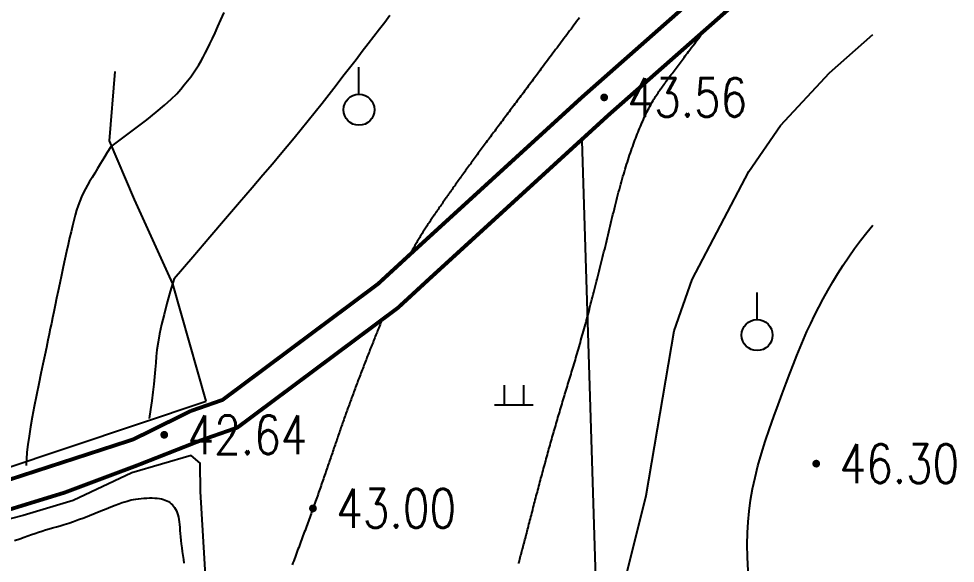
# Model space of a CAD drawing. Extents: x 39624947 to 39626627, y 3418539 to 3418836.
# Drawn here: x 39626517.46 to 39626565.72, y 3418741.25 to 3418769.32 of the extents above; entities that cross this region are included whole.
import ezdxf
from ezdxf.enums import TextEntityAlignment as Align

# ---------------------------------------------------------------- set-up
doc = ezdxf.new("R2010")
doc.units = 0
doc.layers.get('0').update_dxf_attribs({"linetype": 'CONTINUOUS'})
for name, color, linetype in [('DLSS', 4, 'CONTINUOUS'), ('GCD', 7, 'CONTINUOUS'), ('PUB_WALL', 9, 'CONTINUOUS')]:
    doc.layers.add(name, color=color, linetype=linetype)
doc.styles.add('HZ', font='rs.shx', dxfattribs={"width": 0.8, "bigfont": 'hztxt.shx'})

# ---------------------------------------------------------------- blocks, each defined once
blk = doc.blocks.new('GC125')
blk.add_line((0, 0.8), (0, 2.2))
blk.add_circle((0, 0), 0.8)
blk = doc.blocks.new('GC119')
for p, q in [((-0.5, 1), (-0.5, 0)), ((0.5, 1), (0.5, 0)), ((-1, 0), (1, 0))]:
    blk.add_line(p, q)
blk = doc.blocks.new('GC200')
at = {"linetype": 'Continuous', "const_width": 0.2, "flags": 128}
blk.add_lwpolyline([(-0.1, 0, 1), (0.1, 0, 1)], format="xyb", close=True, dxfattribs=at)
blk = doc.blocks.new('333377777')
at = {"layer": 'PUB_WALL', "color": 252, "ltscale": 0.01}
for points, elevation in [([(39623270.293, 3417566.945), (39623270.978, 3417567.446), (39623271.597, 3417567.911), (39623272.148, 3417568.337), (39623272.632, 3417568.727), (39623273.049, 3417569.078), (39623273.4, 3417569.393), (39623273.683, 3417569.669), (39623273.9, 3417569.908), (39623274.078, 3417570.127), (39623274.247, 3417570.342), (39623274.405, 3417570.553), (39623274.554, 3417570.761), (39623274.693, 3417570.965), (39623274.822, 3417571.166), (39623274.941, 3417571.363), (39623275.05, 3417571.556), (39623275.159, 3417571.76), (39623275.274, 3417571.988), (39623275.397, 3417572.24), (39623275.528, 3417572.516), (39623275.666, 3417572.817), (39623275.812, 3417573.141), (39623275.965, 3417573.491), (39623276.126, 3417573.864)], 41), ([(39623273.546, 3417560.149), (39623274.512, 3417561.271), (39623275.397, 3417562.3), (39623276.202, 3417563.238), (39623276.926, 3417564.082), (39623277.569, 3417564.835), (39623278.131, 3417565.495), (39623278.613, 3417566.063), (39623279.013, 3417566.538), (39623279.374, 3417566.97), (39623279.734, 3417567.406), (39623280.095, 3417567.847), (39623280.456, 3417568.292), (39623280.816, 3417568.741), (39623281.177, 3417569.195), (39623281.538, 3417569.654), (39623281.898, 3417570.117), (39623282.253, 3417570.575), (39623282.596, 3417571.018), (39623282.927, 3417571.447), (39623283.246, 3417571.861), (39623283.553, 3417572.261), (39623283.848, 3417572.645), (39623284.131, 3417573.016), (39623284.403, 3417573.371), (39623284.674, 3417573.733)], 42), ([(39623294.437, 3417573.592), (39623294.365, 3417573.494), (39623294.293, 3417573.397), (39623294.221, 3417573.3), (39623294.148, 3417573.203), (39623294.076, 3417573.106), (39623294.003, 3417573.008), (39623293.93, 3417572.911), (39623293.857, 3417572.813), (39623293.784, 3417572.716), (39623293.711, 3417572.619), (39623293.639, 3417572.522), (39623293.567, 3417572.426), (39623293.495, 3417572.33), (39623293.424, 3417572.235), (39623293.353, 3417572.14), (39623293.282, 3417572.045), (39623293.211, 3417571.951), (39623293.141, 3417571.857), (39623293.071, 3417571.764), (39623293.002, 3417571.671), (39623292.932, 3417571.578), (39623292.863, 3417571.486), (39623292.795, 3417571.394), (39623292.726, 3417571.303), (39623292.658, 3417571.212), (39623292.59, 3417571.121), (39623292.523, 3417571.031), (39623292.456, 3417570.941), (39623292.389, 3417570.852), (39623292.322, 3417570.763), (39623292.256, 3417570.674), (39623292.19, 3417570.586), (39623292.124, 3417570.499), (39623292.059, 3417570.411), (39623291.994, 3417570.324), (39623291.929, 3417570.238), (39623291.865, 3417570.152), (39623291.8, 3417570.066), (39623291.737, 3417569.98), (39623291.673, 3417569.896), (39623291.61, 3417569.811), (39623291.547, 3417569.727), (39623291.484, 3417569.643), (39623291.422, 3417569.56), (39623291.36, 3417569.477), (39623291.298, 3417569.394), (39623291.237, 3417569.312), (39623291.175, 3417569.23), (39623291.115, 3417569.149), (39623291.054, 3417569.068), (39623290.994, 3417568.988), (39623290.934, 3417568.907), (39623290.874, 3417568.828), (39623290.815, 3417568.748), (39623290.756, 3417568.67), (39623290.697, 3417568.591), (39623290.639, 3417568.513), (39623290.581, 3417568.435), (39623290.523, 3417568.358), (39623290.465, 3417568.281), (39623290.408, 3417568.204), (39623290.351, 3417568.128), (39623290.295, 3417568.053), (39623290.238, 3417567.977), (39623290.182, 3417567.902), (39623290.127, 3417567.828), (39623290.071, 3417567.753), (39623290.016, 3417567.679), (39623289.961, 3417567.606), (39623289.907, 3417567.533), (39623289.852, 3417567.46), (39623289.798, 3417567.387), (39623289.744, 3417567.314), (39623289.691, 3417567.242), (39623289.637, 3417567.17), (39623289.584, 3417567.099), (39623289.531, 3417567.027), (39623289.479, 3417566.956), (39623289.426, 3417566.885), (39623289.374, 3417566.815), (39623289.322, 3417566.744), (39623289.27, 3417566.674), (39623289.219, 3417566.604), (39623289.168, 3417566.534), (39623289.117, 3417566.465), (39623289.066, 3417566.396), (39623289.015, 3417566.327), (39623288.965, 3417566.258), (39623288.915, 3417566.189), (39623288.865, 3417566.121), (39623288.816, 3417566.053), (39623288.766, 3417565.986), (39623288.717, 3417565.918), (39623288.669, 3417565.851), (39623288.62, 3417565.784), (39623288.572, 3417565.717), (39623288.524, 3417565.65), (39623288.476, 3417565.584), (39623288.428, 3417565.518), (39623288.381, 3417565.452), (39623288.333, 3417565.387), (39623288.287, 3417565.322), (39623288.24, 3417565.257), (39623288.193, 3417565.192), (39623288.147, 3417565.127), (39623288.101, 3417565.063), (39623288.056, 3417564.999), (39623288.01, 3417564.935), (39623287.965, 3417564.871), (39623287.92, 3417564.808), (39623287.875, 3417564.745), (39623287.831, 3417564.682), (39623287.786, 3417564.62), (39623287.742, 3417564.557), (39623287.699, 3417564.495), (39623287.655, 3417564.433), (39623287.612, 3417564.372), (39623287.569, 3417564.31), (39623287.526, 3417564.249), (39623287.483, 3417564.188), (39623287.441, 3417564.128), (39623287.399, 3417564.067), (39623287.357, 3417564.007), (39623287.315, 3417563.947), (39623287.274, 3417563.888), (39623287.232, 3417563.828), (39623287.192, 3417563.769), (39623287.151, 3417563.71), (39623287.11, 3417563.651), (39623287.07, 3417563.593), (39623287.031, 3417563.535), (39623286.991, 3417563.477), (39623286.952, 3417563.419), (39623286.913, 3417563.362), (39623286.874, 3417563.305), (39623286.836, 3417563.248), (39623286.798, 3417563.191), (39623286.76, 3417563.135), (39623286.723, 3417563.079), (39623286.686, 3417563.023), (39623286.65, 3417562.968), (39623286.613, 3417562.912), (39623286.578, 3417562.858), (39623286.542, 3417562.803), (39623286.507, 3417562.748), (39623286.472, 3417562.694), (39623286.438, 3417562.64), (39623286.404, 3417562.587), (39623286.37, 3417562.533), (39623286.337, 3417562.48), (39623286.304, 3417562.427), (39623286.271, 3417562.375), (39623286.239, 3417562.323), (39623286.207, 3417562.271), (39623286.176, 3417562.219), (39623286.144, 3417562.167), (39623286.114, 3417562.116), (39623286.083, 3417562.065), (39623286.053, 3417562.015), (39623286.023, 3417561.964), (39623285.992, 3417561.911), (39623285.958, 3417561.852), (39623285.922, 3417561.788), (39623285.882, 3417561.718), (39623285.839, 3417561.641), (39623285.793, 3417561.56), (39623285.744, 3417561.472), (39623285.692, 3417561.379)], 43), ([(39623296.144, 3417542.016), (39623297.883, 3417548.962), (39623299.324, 3417557.456), (39623300.252, 3417560.103), (39623303.173, 3417565.67), (39623304.799, 3417568.031), (39623307.318, 3417570.747), (39623309.555, 3417572.736)], 45), ([(39623275.208, 3417553.825), (39623273.481, 3417559.88), (39623271.507, 3417564.227), (39623270.227, 3417567.253), (39623270.509, 3417570.82)], 51.487), ([(39623294.558, 3417567.264), (39623295.314, 3417543.064)], 51.487), ([(39623303.13, 3417545.092), (39623303.095, 3417545.784), (39623303.083, 3417546.435), (39623303.093, 3417547.044), (39623303.125, 3417547.611), (39623303.181, 3417548.164), (39623303.26, 3417548.73), (39623303.363, 3417549.309), (39623303.489, 3417549.901), (39623303.639, 3417550.506), (39623303.813, 3417551.125), (39623304.01, 3417551.756), (39623304.231, 3417552.4), (39623304.459, 3417553.036), (39623304.679, 3417553.64), (39623304.89, 3417554.212), (39623305.092, 3417554.753), (39623305.285, 3417555.263), (39623305.47, 3417555.741), (39623305.646, 3417556.188), (39623305.813, 3417556.603), (39623305.981, 3417557.006), (39623306.162, 3417557.414), (39623306.354, 3417557.827), (39623306.558, 3417558.246), (39623306.773, 3417558.67), (39623307, 3417559.099), (39623307.239, 3417559.534), (39623307.49, 3417559.974), (39623307.752, 3417560.414), (39623308.027, 3417560.847), (39623308.313, 3417561.275), (39623308.612, 3417561.696), (39623308.922, 3417562.111), (39623309.244, 3417562.52), (39623309.555, 3417562.894)], 97.487), ([(39623261.038, 3417548.763), (39623264.589, 3417550.275), (39623275.208, 3417553.825)], 51.487), ([(39623270.484, 3417515.443), (39623270.204, 3417516.673), (39623269.763, 3417520.726), (39623270.085, 3417526.338), (39623270.419, 3417526.865), (39623271.421, 3417527.145), (39623271.917, 3417527.432), (39623273.437, 3417533.103), (39623273.542, 3417534.334), (39623273.282, 3417534.646), (39623272.092, 3417535.167), (39623270.772, 3417537.251), (39623270.547, 3417537.859), (39623270.54, 3417539.969), (39623270.595, 3417540.446), (39623275.001, 3417541.646), (39623275.321, 3417542.27), (39623274.904, 3417549.17), (39623274.888, 3417550.629), (39623274.422, 3417551.033), (39623271.371, 3417550.129), (39623268.353, 3417548.704), (39623265.769, 3417547.933), (39623257.555, 3417545.817)], 51.487)]:
    blk.add_lwpolyline(points, dxfattribs=dict(at, elevation=elevation))
for points in [[(39623291.304, 3417545.462), (39623291.325, 3417545.539), (39623291.346, 3417545.616), (39623291.366, 3417545.694), (39623291.387, 3417545.772), (39623291.408, 3417545.851), (39623291.43, 3417545.931), (39623291.451, 3417546.012), (39623291.473, 3417546.093), (39623291.494, 3417546.175), (39623291.516, 3417546.258), (39623291.538, 3417546.341), (39623291.56, 3417546.425), (39623291.583, 3417546.51), (39623291.605, 3417546.596), (39623291.628, 3417546.682), (39623291.65, 3417546.769), (39623291.673, 3417546.856), (39623291.696, 3417546.945), (39623291.72, 3417547.034), (39623291.743, 3417547.123), (39623291.767, 3417547.214), (39623291.79, 3417547.305), (39623291.814, 3417547.396), (39623291.838, 3417547.489), (39623291.862, 3417547.582), (39623291.887, 3417547.676), (39623291.911, 3417547.77), (39623291.936, 3417547.866), (39623291.961, 3417547.962), (39623291.986, 3417548.058), (39623292.011, 3417548.155), (39623292.036, 3417548.253), (39623292.061, 3417548.352), (39623292.087, 3417548.45), (39623292.113, 3417548.549), (39623292.138, 3417548.648), (39623292.164, 3417548.748), (39623292.19, 3417548.848), (39623292.216, 3417548.948), (39623292.242, 3417549.049), (39623292.269, 3417549.149), (39623292.295, 3417549.25), (39623292.321, 3417549.351), (39623292.348, 3417549.451), (39623292.375, 3417549.552), (39623292.401, 3417549.652), (39623292.428, 3417549.753), (39623292.455, 3417549.854), (39623292.482, 3417549.954), (39623292.509, 3417550.055), (39623292.536, 3417550.156), (39623292.563, 3417550.257), (39623292.591, 3417550.357), (39623292.618, 3417550.458), (39623292.646, 3417550.559), (39623292.673, 3417550.66), (39623292.701, 3417550.761), (39623292.729, 3417550.861), (39623292.757, 3417550.962), (39623292.785, 3417551.063), (39623292.813, 3417551.164), (39623292.841, 3417551.265), (39623292.869, 3417551.366), (39623292.897, 3417551.467), (39623292.925, 3417551.568), (39623292.954, 3417551.669), (39623292.982, 3417551.77), (39623293.011, 3417551.871), (39623293.04, 3417551.972), (39623293.069, 3417552.073), (39623293.097, 3417552.174), (39623293.126, 3417552.275), (39623293.156, 3417552.376), (39623293.185, 3417552.477), (39623293.214, 3417552.578), (39623293.243, 3417552.679), (39623293.273, 3417552.781), (39623293.302, 3417552.882), (39623293.332, 3417552.983), (39623293.361, 3417553.084), (39623293.391, 3417553.185), (39623293.421, 3417553.287), (39623293.451, 3417553.388), (39623293.481, 3417553.489), (39623293.511, 3417553.59), (39623293.541, 3417553.692), (39623293.571, 3417553.793), (39623293.602, 3417553.894), (39623293.632, 3417553.996), (39623293.663, 3417554.097), (39623293.693, 3417554.198), (39623293.724, 3417554.3), (39623293.755, 3417554.401), (39623293.786, 3417554.503), (39623293.817, 3417554.604), (39623293.848, 3417554.706), (39623293.879, 3417554.808), (39623293.91, 3417554.91), (39623293.941, 3417555.013), (39623293.973, 3417555.117), (39623294.004, 3417555.22), (39623294.036, 3417555.324), (39623294.067, 3417555.429), (39623294.099, 3417555.534), (39623294.131, 3417555.64), (39623294.163, 3417555.747), (39623294.195, 3417555.854), (39623294.227, 3417555.963), (39623294.259, 3417556.072), (39623294.291, 3417556.182), (39623294.323, 3417556.293), (39623294.355, 3417556.404), (39623294.387, 3417556.517), (39623294.42, 3417556.63), (39623294.452, 3417556.744), (39623294.485, 3417556.859), (39623294.517, 3417556.974), (39623294.55, 3417557.091), (39623294.583, 3417557.208), (39623294.616, 3417557.326), (39623294.648, 3417557.445), (39623294.681, 3417557.564), (39623294.714, 3417557.685), (39623294.748, 3417557.806), (39623294.781, 3417557.928), (39623294.814, 3417558.051), (39623294.847, 3417558.175), (39623294.881, 3417558.299), (39623294.914, 3417558.424), (39623294.948, 3417558.55), (39623294.981, 3417558.677), (39623295.015, 3417558.805), (39623295.049, 3417558.933), (39623295.082, 3417559.063), (39623295.116, 3417559.193), (39623295.15, 3417559.324), (39623295.184, 3417559.455), (39623295.218, 3417559.588), (39623295.252, 3417559.721), (39623295.287, 3417559.855), (39623295.321, 3417559.99), (39623295.355, 3417560.126), (39623295.39, 3417560.263), (39623295.424, 3417560.4), (39623295.459, 3417560.538), (39623295.493, 3417560.677), (39623295.528, 3417560.817), (39623295.563, 3417560.957), (39623295.598, 3417561.099), (39623295.633, 3417561.241), (39623295.668, 3417561.384), (39623295.703, 3417561.527), (39623295.738, 3417561.672), (39623295.773, 3417561.817), (39623295.808, 3417561.964), (39623295.844, 3417562.111), (39623295.879, 3417562.258), (39623295.915, 3417562.407), (39623295.95, 3417562.556), (39623295.986, 3417562.706), (39623296.022, 3417562.855), (39623296.057, 3417563.004), (39623296.093, 3417563.153), (39623296.129, 3417563.301), (39623296.165, 3417563.449), (39623296.202, 3417563.597), (39623296.238, 3417563.744), (39623296.274, 3417563.89), (39623296.311, 3417564.035), (39623296.347, 3417564.178), (39623296.384, 3417564.32), (39623296.421, 3417564.461), (39623296.458, 3417564.6), (39623296.495, 3417564.737), (39623296.532, 3417564.873), (39623296.569, 3417565.008), (39623296.607, 3417565.141), (39623296.644, 3417565.272), (39623296.682, 3417565.402), (39623296.719, 3417565.531), (39623296.757, 3417565.658), (39623296.795, 3417565.784), (39623296.833, 3417565.908), (39623296.871, 3417566.03), (39623296.91, 3417566.152), (39623296.948, 3417566.271), (39623296.987, 3417566.389), (39623297.025, 3417566.506), (39623297.064, 3417566.621), (39623297.103, 3417566.735), (39623297.142, 3417566.848), (39623297.181, 3417566.958), (39623297.22, 3417567.068), (39623297.259, 3417567.176), (39623297.298, 3417567.282), (39623297.338, 3417567.387), (39623297.377, 3417567.49), (39623297.417, 3417567.592), (39623297.457, 3417567.693), (39623297.497, 3417567.791), (39623297.537, 3417567.889), (39623297.577, 3417567.985), (39623297.617, 3417568.079), (39623297.658, 3417568.172), (39623297.698, 3417568.264), (39623297.739, 3417568.354), (39623297.779, 3417568.443), (39623297.82, 3417568.53), (39623297.861, 3417568.615), (39623297.902, 3417568.7), (39623297.943, 3417568.782), (39623297.985, 3417568.863), (39623298.026, 3417568.943), (39623298.067, 3417569.021), (39623298.109, 3417569.098), (39623298.151, 3417569.173), (39623298.193, 3417569.247), (39623298.234, 3417569.319), (39623298.276, 3417569.39), (39623298.319, 3417569.46), (39623298.361, 3417569.527), (39623298.403, 3417569.594), (39623298.446, 3417569.659), (39623298.488, 3417569.723), (39623298.531, 3417569.786), (39623298.575, 3417569.849), (39623298.618, 3417569.912), (39623298.662, 3417569.974), (39623298.706, 3417570.035), (39623298.75, 3417570.096), (39623298.795, 3417570.157), (39623298.84, 3417570.218), (39623298.885, 3417570.279), (39623298.931, 3417570.341), (39623298.978, 3417570.403), (39623299.024, 3417570.466), (39623299.072, 3417570.53), (39623299.119, 3417570.594), (39623299.168, 3417570.658), (39623299.216, 3417570.723), (39623299.265, 3417570.789), (39623299.315, 3417570.855), (39623299.365, 3417570.922), (39623299.415, 3417570.99), (39623299.466, 3417571.057), (39623299.518, 3417571.126), (39623299.569, 3417571.195), (39623299.622, 3417571.265), (39623299.674, 3417571.335), (39623299.728, 3417571.405), (39623299.781, 3417571.477), (39623299.835, 3417571.548), (39623299.89, 3417571.621), (39623299.945, 3417571.694), (39623300, 3417571.767), (39623300.06, 3417571.846), (39623300.127, 3417571.935), (39623300.203, 3417572.035), (39623300.286, 3417572.144), (39623300.377, 3417572.265), (39623300.476, 3417572.395), (39623300.583, 3417572.536), (39623300.697, 3417572.687)], [(39623270.293, 3417566.945), (39623270.105, 3417566.64), (39623269.928, 3417566.351), (39623269.761, 3417566.079), (39623269.605, 3417565.823), (39623269.459, 3417565.584), (39623269.324, 3417565.361), (39623269.199, 3417565.154), (39623269.085, 3417564.964), (39623268.978, 3417564.776), (39623268.877, 3417564.577), (39623268.781, 3417564.367), (39623268.691, 3417564.145), (39623268.606, 3417563.913), (39623268.526, 3417563.669), (39623268.452, 3417563.414), (39623268.383, 3417563.147), (39623268.315, 3417562.865), (39623268.244, 3417562.563), (39623268.169, 3417562.241), (39623268.092, 3417561.899), (39623268.011, 3417561.537), (39623267.927, 3417561.155), (39623267.84, 3417560.752), (39623267.749, 3417560.33), (39623267.659, 3417559.909), (39623267.575, 3417559.509), (39623267.495, 3417559.131), (39623267.42, 3417558.775), (39623267.35, 3417558.441), (39623267.285, 3417558.129), (39623267.225, 3417557.838), (39623267.17, 3417557.569), (39623267.113, 3417557.29), (39623267.047, 3417556.968), (39623266.972, 3417556.603), (39623266.888, 3417556.196), (39623266.795, 3417555.746), (39623266.692, 3417555.253), (39623266.581, 3417554.717), (39623266.46, 3417554.139), (39623266.343, 3417553.558), (39623266.239, 3417553.013), (39623266.15, 3417552.506), (39623266.075, 3417552.034), (39623266.015, 3417551.6), (39623265.969, 3417551.202), (39623265.937, 3417550.841), (39623265.92, 3417550.517)], [(39623273.546, 3417560.149), (39623273.352, 3417559.487), (39623273.18, 3417558.87), (39623273.031, 3417558.3), (39623272.906, 3417557.776), (39623272.803, 3417557.297), (39623272.724, 3417556.864), (39623272.668, 3417556.477), (39623272.635, 3417556.137), (39623272.61, 3417555.808), (39623272.58, 3417555.459), (39623272.543, 3417555.09), (39623272.5, 3417554.699), (39623272.451, 3417554.288), (39623272.396, 3417553.856), (39623272.334, 3417553.404), (39623272.267, 3417552.931)], [(39623284.264, 3417558.03), (39623284.229, 3417557.943), (39623284.195, 3417557.858), (39623284.162, 3417557.775), (39623284.129, 3417557.693), (39623284.098, 3417557.614), (39623284.067, 3417557.537), (39623284.037, 3417557.462), (39623284.008, 3417557.388), (39623283.979, 3417557.315), (39623283.95, 3417557.242), (39623283.92, 3417557.168), (39623283.89, 3417557.093), (39623283.86, 3417557.018), (39623283.83, 3417556.942), (39623283.8, 3417556.866), (39623283.769, 3417556.789), (39623283.738, 3417556.711), (39623283.708, 3417556.634), (39623283.677, 3417556.555), (39623283.645, 3417556.477), (39623283.614, 3417556.398), (39623283.583, 3417556.319), (39623283.552, 3417556.24), (39623283.52, 3417556.16), (39623283.489, 3417556.08), (39623283.458, 3417556), (39623283.427, 3417555.92), (39623283.395, 3417555.84), (39623283.364, 3417555.76), (39623283.333, 3417555.68), (39623283.302, 3417555.6), (39623283.271, 3417555.52), (39623283.241, 3417555.44), (39623283.21, 3417555.36), (39623283.179, 3417555.28), (39623283.148, 3417555.2), (39623283.118, 3417555.12), (39623283.088, 3417555.04), (39623283.057, 3417554.96), (39623283.027, 3417554.88), (39623282.997, 3417554.8), (39623282.966, 3417554.719), (39623282.936, 3417554.639), (39623282.906, 3417554.559), (39623282.876, 3417554.479), (39623282.846, 3417554.399), (39623282.817, 3417554.318), (39623282.787, 3417554.238), (39623282.757, 3417554.158), (39623282.728, 3417554.077), (39623282.698, 3417553.997), (39623282.669, 3417553.917), (39623282.639, 3417553.836), (39623282.61, 3417553.756), (39623282.581, 3417553.676), (39623282.551, 3417553.595), (39623282.522, 3417553.515), (39623282.493, 3417553.434), (39623282.464, 3417553.354), (39623282.435, 3417553.273), (39623282.407, 3417553.193), (39623282.378, 3417553.112), (39623282.349, 3417553.032), (39623282.321, 3417552.951), (39623282.292, 3417552.871), (39623282.264, 3417552.79), (39623282.235, 3417552.709), (39623282.207, 3417552.629), (39623282.179, 3417552.548), (39623282.15, 3417552.467), (39623282.122, 3417552.387), (39623282.094, 3417552.306), (39623282.066, 3417552.225), (39623282.038, 3417552.145), (39623282.011, 3417552.064), (39623281.983, 3417551.983), (39623281.955, 3417551.902), (39623281.928, 3417551.822), (39623281.9, 3417551.741), (39623281.873, 3417551.66), (39623281.845, 3417551.579), (39623281.818, 3417551.498), (39623281.79, 3417551.417), (39623281.762, 3417551.335), (39623281.735, 3417551.254), (39623281.707, 3417551.172), (39623281.679, 3417551.09), (39623281.652, 3417551.008), (39623281.624, 3417550.925), (39623281.595, 3417550.843), (39623281.567, 3417550.76), (39623281.539, 3417550.676), (39623281.51, 3417550.593), (39623281.481, 3417550.509), (39623281.452, 3417550.424), (39623281.423, 3417550.34), (39623281.394, 3417550.255), (39623281.365, 3417550.169), (39623281.335, 3417550.084), (39623281.305, 3417549.998), (39623281.275, 3417549.912), (39623281.245, 3417549.825), (39623281.215, 3417549.738), (39623281.184, 3417549.651), (39623281.154, 3417549.563), (39623281.123, 3417549.476), (39623281.092, 3417549.387), (39623281.061, 3417549.299), (39623281.029, 3417549.21), (39623280.998, 3417549.121), (39623280.966, 3417549.031), (39623280.934, 3417548.941), (39623280.902, 3417548.851), (39623280.87, 3417548.761), (39623280.837, 3417548.67), (39623280.805, 3417548.579), (39623280.772, 3417548.487), (39623280.739, 3417548.396), (39623280.706, 3417548.304), (39623280.673, 3417548.211), (39623280.639, 3417548.118), (39623280.606, 3417548.025), (39623280.572, 3417547.932), (39623280.538, 3417547.838), (39623280.504, 3417547.744), (39623280.47, 3417547.65), (39623280.435, 3417547.555), (39623280.401, 3417547.46), (39623280.366, 3417547.365), (39623280.331, 3417547.269), (39623280.296, 3417547.173), (39623280.261, 3417547.077), (39623280.225, 3417546.98), (39623280.189, 3417546.883), (39623280.154, 3417546.786), (39623280.118, 3417546.688), (39623280.081, 3417546.59), (39623280.045, 3417546.492), (39623280.009, 3417546.394), (39623279.972, 3417546.295), (39623279.935, 3417546.196), (39623279.898, 3417546.096), (39623279.861, 3417545.996), (39623279.823, 3417545.896), (39623279.786, 3417545.796), (39623279.749, 3417545.696), (39623279.712, 3417545.597), (39623279.675, 3417545.498), (39623279.638, 3417545.399)], [(39623265.319, 3417546.646), (39623265.593, 3417546.736), (39623265.827, 3417546.816), (39623266.021, 3417546.887), (39623266.197, 3417546.952), (39623266.375, 3417547.015), (39623266.555, 3417547.077), (39623266.736, 3417547.136), (39623266.92, 3417547.193), (39623267.106, 3417547.249), (39623267.293, 3417547.302), (39623267.483, 3417547.354), (39623267.681, 3417547.409), (39623267.894, 3417547.474), (39623268.122, 3417547.548), (39623268.365, 3417547.631), (39623268.623, 3417547.724), (39623268.895, 3417547.826), (39623269.183, 3417547.938), (39623269.485, 3417548.059), (39623269.782, 3417548.179), (39623270.053, 3417548.287), (39623270.298, 3417548.383), (39623270.516, 3417548.467), (39623270.709, 3417548.539), (39623270.876, 3417548.6), (39623271.016, 3417548.648), (39623271.131, 3417548.684), (39623271.235, 3417548.713), (39623271.346, 3417548.739), (39623271.463, 3417548.762), (39623271.586, 3417548.783), (39623271.716, 3417548.8), (39623271.851, 3417548.815), (39623271.993, 3417548.827), (39623272.141, 3417548.836), (39623272.289, 3417548.841), (39623272.428, 3417548.841), (39623272.559, 3417548.836), (39623272.683, 3417548.825), (39623272.798, 3417548.81), (39623272.906, 3417548.789), (39623273.006, 3417548.763), (39623273.097, 3417548.731), (39623273.182, 3417548.694), (39623273.262, 3417548.651), (39623273.336, 3417548.602), (39623273.405, 3417548.546), (39623273.469, 3417548.484), (39623273.527, 3417548.416), (39623273.579, 3417548.342), (39623273.627, 3417548.261), (39623273.669, 3417548.173), (39623273.707, 3417548.076), (39623273.741, 3417547.972), (39623273.77, 3417547.858), (39623273.795, 3417547.737), (39623273.815, 3417547.606), (39623273.831, 3417547.468), (39623273.842, 3417547.321), (39623273.852, 3417547.166), (39623273.865, 3417547.003), (39623273.881, 3417546.834), (39623273.9, 3417546.656), (39623273.921, 3417546.472), (39623273.945, 3417546.28), (39623273.972, 3417546.08), (39623274.001, 3417545.873), (39623274.03, 3417545.668), (39623274.054, 3417545.473)]]:
    blk.add_lwpolyline(points, dxfattribs=at)
for name, p in [('GC125', (39623283.078, 3417568.85, 51.487)), ('GC125', (39623303.59, 3417557.236, 51.487)), ('GC119', (39623291.059, 3417553.648, 51.487))]:
    blk.add_blockref(name, p, dxfattribs=at)
ref = blk.add_blockref('GC200', (39623295.714, 3417569.486, 43.56), dxfattribs=at)
ref.add_attrib('height', '43.56', dxfattribs={"layer": 'GCD', "linetype": 'Continuous', "height": 2, "style": 'HZ', "width": 0.8}).set_placement((39623296.914, 3417569.486, 43.56), align=Align.MIDDLE_LEFT)
ref = blk.add_blockref('GC200', (39623273.043, 3417552.096, 42.64), dxfattribs=at)
ref.add_attrib('height', '42.64', dxfattribs={"layer": 'GCD', "linetype": 'Continuous', "height": 2, "style": 'HZ', "width": 0.8}).set_placement((39623274.243, 3417552.096, 42.64), align=Align.MIDDLE_LEFT)
ref = blk.add_blockref('GC200', (39623306.639, 3417550.61, 46.3), dxfattribs=at)
ref.add_attrib('height', '46.30', dxfattribs={"layer": 'GCD', "linetype": 'Continuous', "height": 2, "style": 'HZ', "width": 0.8}).set_placement((39623307.839, 3417550.61, 46.3), align=Align.MIDDLE_LEFT)
ref = blk.add_blockref('GC200', (39623280.706, 3417548.304, 43), dxfattribs=at)
ref.add_attrib('height', '43.00', dxfattribs={"layer": 'GCD', "linetype": 'Continuous', "height": 2, "style": 'HZ', "width": 0.8}).set_placement((39623281.906, 3417548.304, 43), align=Align.MIDDLE_LEFT)

msp = doc.modelspace()

# ---------------------------------------------------------------- linework, layer by layer
at = {"layer": 'DLSS', "linetype": 'Continuous', "const_width": 0.2, "elevation": 51.487, "flags": 128}
for points in [[(39626561.468, 3418779.096), (39626556.098, 3418773.754), (39626546.508, 3418765.295)], [(39626561.468, 3418776.839), (39626557.192, 3418772.586), (39626547.865, 3418764.367), (39626538.687, 3418755.976), (39626536.999, 3418754.419), (39626528.721, 3418748.243), (39626526.857, 3418747.592), (39626523.562, 3418746.297), (39626519.821, 3418744.895), (39626512.308, 3418742.587), (39626503.758, 3418740.867), (39626488.527, 3418738.022), (39626458.252, 3418732.603), (39626458.115, 3418732.302)], [(39626546.508, 3418765.295), (39626537.605, 3418757.155), (39626535.975, 3418755.652), (39626527.962, 3418749.672), (39626526.33, 3418749.103)], [(39626389.223, 3418726.368), (39626393.976, 3418726.528), (39626398.922, 3418727.121), (39626411.224, 3418729.476), (39626416.678, 3418730.649), (39626422.081, 3418731.75), (39626428.867, 3418732.603), (39626438.299, 3418733.496), (39626457.203, 3418733.726), (39626466.282, 3418735.625), (39626489.63, 3418740.113), (39626498.837, 3418742.142), (39626512.76, 3418744.191), (39626523.359, 3418747.636), (39626526.33, 3418749.103)]]:
    msp.add_lwpolyline(points, dxfattribs=at)

# ---------------------------------------------------------------- block references
at = {"linetype": 'Continuous'}
msp.add_blockref('333377777', (3251.913, 1195.776), dxfattribs=at)

doc.saveas('drawing.dxf')
